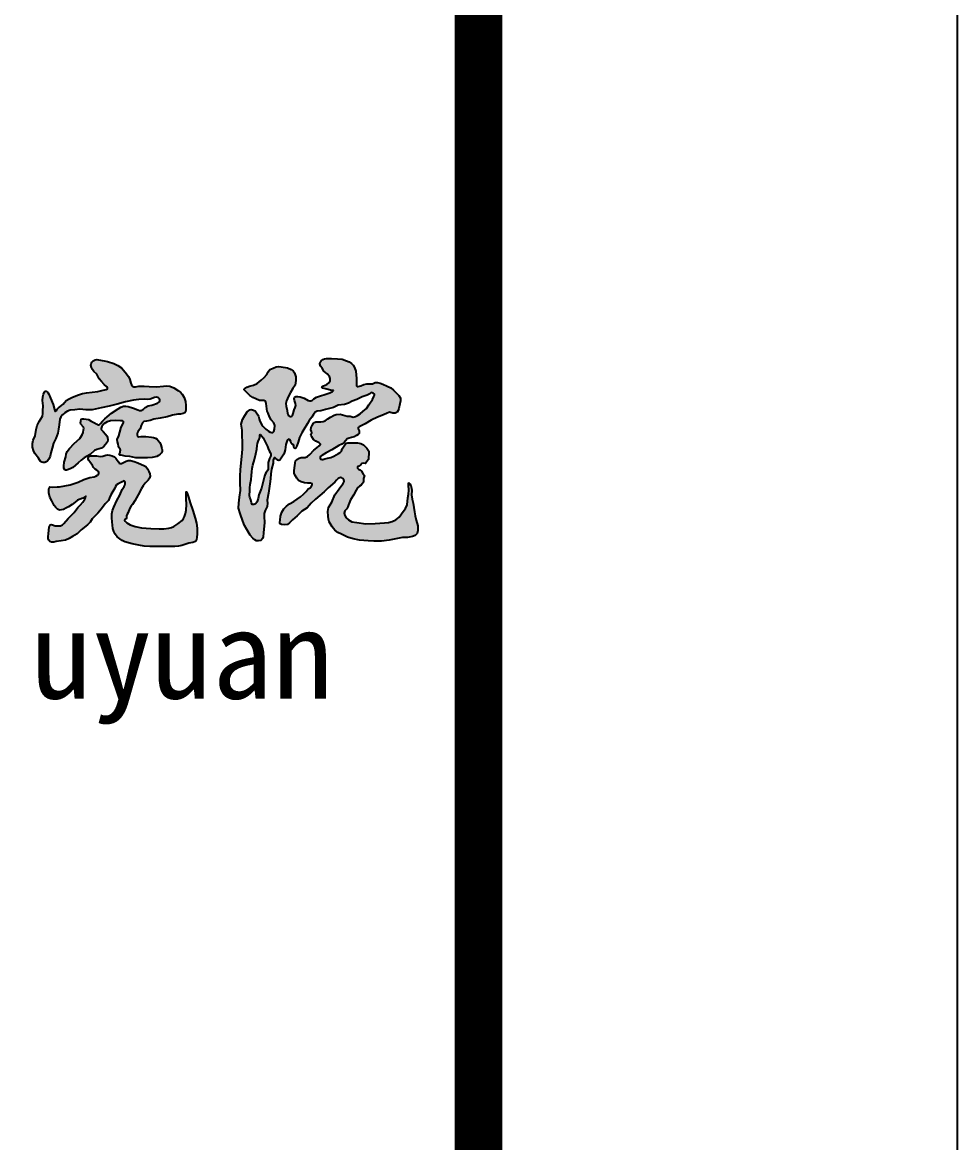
# Model space of a CAD drawing. Extents: x -137808 to 103746506, y -332957 to -111547.
# Drawn here: x 243269 to 245221, y -162610 to -160273 of the extents above; entities that cross this region are included whole.
import ezdxf

# ---------------------------------------------------------------- set-up
doc = ezdxf.new("R2010")
doc.units = 0
doc.header["$LTSCALE"] = 25
doc.header["$MEASUREMENT"] = 0
doc.layers.get('0').update_dxf_attribs({"linetype": 'CONTINUOUS'})
doc.layers.add('PUB_TITLE', color=4, linetype='CONTINUOUS')
doc.styles.add('宋体', font='', dxfattribs={"width": 0.8})
doc.styles.get('宋体').set_extended_font_data('SimSun')

# ---------------------------------------------------------------- blocks, each defined once
blk = doc.blocks.new('tjnhty')
h = blk.add_hatch(color=256)
h.paths.add_polyline_path([(1271820.2, -1743917.9), (1271813.4, -1743908.5), (1271805.6, -1743899.9), (1271798, -1743894.5), (1271789.4, -1743890.3), (1271776.4, -1743886.2), (1271769.3, -1743884.9), (1271757.4, -1743882.9), (1271754, -1743882.5), (1271750.6, -1743882.8), (1271746.6, -1743884.7), (1271743.4, -1743888), (1271742.1, -1743890.9), (1271741.7, -1743894.1), (1271742.7, -1743898.8), (1271745, -1743903), (1271748.2, -1743907.3), (1271754, -1743913), (1271759.3, -1743922.3), (1271764, -1743928.3), (1271769.4, -1743934.4), (1271774.9, -1743939.2), (1271776.5, -1743941.4), (1271776.3, -1743943.1), (1271773.4, -1743944.6), (1271764.6, -1743947.2), (1271756.3, -1743948.8), (1271732.9, -1743951.9), (1271724.2, -1743953.3), (1271715.8, -1743955.7), (1271703.6, -1743961.1), (1271696.7, -1743964.1), (1271690.4, -1743967.8), (1271683.7, -1743975.1), (1271676.8, -1743980.9), (1271674, -1743982.8), (1271671.3, -1743985.6), (1271669, -1743989.2), (1271667.3, -1743990.7), (1271666, -1743986.5), (1271663.1, -1743976.4), (1271657.3, -1743962.6), (1271654.2, -1743954.2), (1271651.6, -1743950.7), (1271648.2, -1743948), (1271646.4, -1743948), (1271644.8, -1743949.5), (1271642.5, -1743954.4), (1271641.4, -1743960.1), (1271640.8, -1743968), (1271642.2, -1743979), (1271641.7, -1743989.2), (1271641.5, -1743995.1), (1271640.5, -1744000.7), (1271637.4, -1744006.2), (1271633.5, -1744011.4), (1271629.6, -1744019.6), (1271627.5, -1744028.4), (1271625.3, -1744041.3), (1271621.3, -1744050.6), (1271619.9, -1744057.8), (1271620.2, -1744065.3), (1271621.6, -1744072.1), (1271624.4, -1744078.3), (1271632.1, -1744087.9), (1271634.2, -1744091.6), (1271636.9, -1744094.9), (1271639.4, -1744096.3), (1271642.3, -1744097), (1271645.3, -1744096.9), (1271648.1, -1744096), (1271651.4, -1744093.5), (1271653.8, -1744090.1), (1271656.5, -1744083.8), (1271658.3, -1744077.1), (1271660.6, -1744067), (1271663.7, -1744057.1), (1271668.4, -1744046.7), (1271672.6, -1744036.2), (1271674.4, -1744027.6), (1271675.3, -1744018.6), (1271677.1, -1744006.9), (1271679.1, -1744001.6), (1271682.3, -1743997.3), (1271687.4, -1743993.7), (1271692.7, -1743990.2), (1271698.4, -1743987.8), (1271708.3, -1743987.2), (1271718.7, -1743985.8), (1271731.1, -1743986.9), (1271737.9, -1743987.3), (1271744.7, -1743986.9), (1271763.3, -1743982.7), (1271779.6, -1743979.9), (1271796.9, -1743975.1), (1271813.7, -1743970.8), (1271830.8, -1743967.3), (1271842, -1743965.4), (1271853.3, -1743964.9), (1271859.3, -1743965.3), (1271865.4, -1743964.9), (1271874.5, -1743961.7), (1271878.8, -1743960.9), (1271880.8, -1743961.2), (1271882.7, -1743962.1), (1271884.6, -1743964.1), (1271885.8, -1743966.6), (1271885.7, -1743968.7), (1271884.8, -1743970.5), (1271880.6, -1743973.4), (1271868.6, -1743977.2), (1271861.3, -1743979.2), (1271855.3, -1743982.4), (1271851.2, -1743986), (1271846.8, -1743988.6), (1271843.2, -1743988.6), (1271839.5, -1743987.5), (1271830.7, -1743983.8), (1271819.7, -1743980.4), (1271814.7, -1743979.7), (1271809.8, -1743979.9), (1271804.2, -1743981.9), (1271798.8, -1743984.9), (1271784.7, -1743994.2), (1271775.9, -1744002), (1271770.8, -1744005.9), (1271765.8, -1744010.6), (1271762, -1744015.8), (1271760, -1744017.9), (1271757.9, -1744018.8), (1271755.9, -1744018.4), (1271753.8, -1744017.3), (1271749.5, -1744014.3), (1271742.1, -1744010.6), (1271736.5, -1744007.5), (1271732.1, -1744006.5), (1271727.2, -1744006.1), (1271723.7, -1744006), (1271721.2, -1744006.9), (1271720.4, -1744011.2), (1271720.1, -1744014.3), (1271720.4, -1744017.1), (1271726.3, -1744023.3), (1271726.9, -1744026.1), (1271726.6, -1744029.2), (1271725.4, -1744034.5), (1271723.5, -1744039.4), (1271718.4, -1744047), (1271706.8, -1744057.7), (1271697.2, -1744067.8), (1271692.2, -1744074.3), (1271690.3, -1744079.8), (1271689.1, -1744085.6), (1271686, -1744096.3), (1271685.1, -1744104.8), (1271685.5, -1744109), (1271687.1, -1744112.1), (1271688.7, -1744112.8), (1271690.8, -1744112.9), (1271695.3, -1744111.8), (1271699.8, -1744109.8), (1271703.7, -1744107.3), (1271715.3, -1744098), (1271721.3, -1744092.5), (1271727.7, -1744087.6), (1271739.9, -1744080.5), (1271749.5, -1744071.8), (1271754.1, -1744069.8), (1271759.2, -1744068.4), (1271764.1, -1744066.9), (1271768.2, -1744064.3), (1271772, -1744059.6), (1271776.1, -1744053.8), (1271777.1, -1744049.5), (1271776.7, -1744045.1), (1271775, -1744041.2), (1271772.5, -1744037.7), (1271767.6, -1744032.6), (1271764.5, -1744029.6), (1271763.4, -1744028), (1271763.1, -1744026.3), (1271764.9, -1744022.3), (1271768.9, -1744016.5), (1271772, -1744014), (1271775.6, -1744012.2), (1271782.6, -1744010.4), (1271793.8, -1744009.7), (1271803.8, -1744010), (1271807.7, -1744010.1), (1271810.1, -1744011.3), (1271809.9, -1744013.8), (1271808.3, -1744016.9), (1271804.7, -1744023.4), (1271802, -1744034.1), (1271800, -1744041.5), (1271796.4, -1744048.9), (1271797.1, -1744054), (1271798.7, -1744059.2), (1271799.3, -1744063.1), (1271800.7, -1744066.8), (1271802.9, -1744069.6), (1271803.6, -1744071), (1271803.6, -1744072.4), (1271802.9, -1744073.8), (1271802.8, -1744076.4), (1271802, -1744077.8), (1271800.9, -1744080.7), (1271802.3, -1744081.5), (1271804.7, -1744081.8), (1271813, -1744084), (1271823.3, -1744084.9), (1271835.4, -1744087.4), (1271846.2, -1744087.4), (1271859.8, -1744087.2), (1271869.7, -1744086.7), (1271879.1, -1744084.5), (1271882.9, -1744082.6), (1271886.5, -1744080), (1271889, -1744077.2), (1271890.5, -1744074), (1271890.6, -1744071), (1271890.1, -1744067.9), (1271887.6, -1744060.1), (1271885.3, -1744055.6), (1271882.4, -1744051.4), (1271879.9, -1744048.7), (1271876.9, -1744046.5), (1271872.7, -1744044.9), (1271868.1, -1744044.2), (1271856.1, -1744043.1), (1271851.3, -1744042.6), (1271846.4, -1744043), (1271841.8, -1744043.9), (1271839.3, -1744041.9), (1271838.4, -1744039.6), (1271838.4, -1744037.1), (1271839.1, -1744034.3), (1271840.5, -1744031.8), (1271844.4, -1744026.6), (1271846.9, -1744020.2), (1271849.8, -1744014), (1271852.4, -1744011.7), (1271858.1, -1744010.6), (1271865.7, -1744009.6), (1271873, -1744006.9), (1271886.5, -1744004.8), (1271900.9, -1744001.8), (1271912.1, -1743998.6), (1271923.3, -1743996.4), (1271929, -1743996), (1271934.6, -1743994.9), (1271937.5, -1743993.5), (1271939.4, -1743991.4), (1271939.8, -1743986.4), (1271939.8, -1743978.2), (1271939.1, -1743969.9), (1271936.2, -1743961.8), (1271932.5, -1743954.6), (1271928.7, -1743950.6), (1271924.3, -1743947.3), (1271914.6, -1743941.6), (1271906.3, -1743937.9), (1271899.8, -1743937.2), (1271893.1, -1743937.6), (1271878.5, -1743939), (1271863.4, -1743938.7), (1271853, -1743937.7), (1271842, -1743937.9), (1271834.5, -1743939.1), (1271831.1, -1743939), (1271828.3, -1743937.7), (1271826.3, -1743935.1), (1271824.9, -1743931.8), (1271822.7, -1743923.9)])
h.paths.add_polyline_path([(1271865.8, -1744125.6), (1271864.9, -1744120.7), (1271862.6, -1744115.7), (1271859.8, -1744110), (1271856.2, -1744105.4), (1271852.2, -1744103.1), (1271847.7, -1744101.3), (1271839.6, -1744097.9), (1271832.3, -1744094.8), (1271824.7, -1744092.7), (1271819.6, -1744092.7), (1271815.5, -1744094.1), (1271811.2, -1744096.5), (1271805.4, -1744099), (1271802.7, -1744099.2), (1271800.6, -1744098.2), (1271799.2, -1744096), (1271796.5, -1744091.9), (1271794, -1744088.4), (1271791, -1744085.5), (1271786.4, -1744083.3), (1271781.1, -1744081.6), (1271777.1, -1744081.4), (1271773, -1744082.1), (1271766.9, -1744083.7), (1271760.9, -1744084.5), (1271753.7, -1744083.3), (1271746.5, -1744083.1), (1271741.2, -1744083), (1271738.9, -1744083.5), (1271737.1, -1744084.7), (1271736.1, -1744086.8), (1271735.9, -1744089.3), (1271737.1, -1744092.9), (1271739.3, -1744096), (1271744.8, -1744103.2), (1271747.5, -1744107.5), (1271750.8, -1744111.2), (1271754.4, -1744113.2), (1271757.3, -1744115.7), (1271758.1, -1744117.8), (1271758.1, -1744120.1), (1271755.7, -1744123.4), (1271752.3, -1744125.6), (1271748.7, -1744127), (1271739.5, -1744128.7), (1271733.2, -1744130.5), (1271727.1, -1744132.9), (1271715, -1744138.3), (1271706.7, -1744141.2), (1271698.2, -1744143.4), (1271687.1, -1744145.8), (1271676.5, -1744147.9), (1271671.3, -1744147.9), (1271661.2, -1744148.6), (1271656.3, -1744148.1), (1271654.8, -1744149.9), (1271654, -1744152.8), (1271654, -1744160.4), (1271656, -1744169.4), (1271660, -1744177.4), (1271665.3, -1744187), (1271668.3, -1744191.3), (1271671.9, -1744194.5), (1271676.3, -1744196.3), (1271680.3, -1744196.2), (1271684.3, -1744195), (1271689.3, -1744192.6), (1271694.9, -1744189.3), (1271702.6, -1744184.7), (1271708.9, -1744179.7), (1271713.9, -1744176), (1271724.9, -1744171.4), (1271728.8, -1744168.6), (1271731.2, -1744167.7), (1271730.8, -1744169.9), (1271729.2, -1744173.4), (1271724.9, -1744179.7), (1271719.5, -1744186), (1271714.5, -1744191), (1271706.6, -1744201.6), (1271694.6, -1744213.9), (1271685.6, -1744224.6), (1271682.3, -1744227.4), (1271678.6, -1744229.2), (1271672.6, -1744229.5), (1271667, -1744229.5), (1271661.3, -1744226.9), (1271658.9, -1744226.7), (1271656.7, -1744227.5), (1271655.1, -1744229.6), (1271654.3, -1744232.2), (1271653, -1744245.2), (1271652.3, -1744252.5), (1271652.5, -1744256.2), (1271653.7, -1744259.5), (1271656.3, -1744261.8), (1271659.7, -1744263.1), (1271664.3, -1744263.1), (1271669, -1744262.1), (1271679.6, -1744260.5), (1271688.9, -1744259.1), (1271696.4, -1744255.9), (1271703.6, -1744251.8), (1271713.2, -1744246.2), (1271721.2, -1744237.5), (1271734.9, -1744227.4), (1271739.9, -1744221.4), (1271744.6, -1744215), (1271756.3, -1744202.9), (1271763.6, -1744193.6), (1271771.3, -1744183.6), (1271778.2, -1744176.5), (1271780.9, -1744170.7), (1271783.2, -1744164.6), (1271791.7, -1744150.5), (1271793.2, -1744146.9), (1271795.2, -1744143.8), (1271798.6, -1744141.4), (1271803, -1744139.2), (1271807, -1744137.2), (1271809, -1744135.9), (1271811, -1744135.6), (1271812.3, -1744136.7), (1271813.3, -1744138.9), (1271813.4, -1744141.4), (1271812.5, -1744144.4), (1271810.9, -1744147.1), (1271807, -1744153.4), (1271801.9, -1744165.4), (1271795.7, -1744176.1), (1271789.3, -1744190.5), (1271786.9, -1744197.2), (1271785.3, -1744204.1), (1271785.2, -1744212.6), (1271785.9, -1744221.2), (1271787.4, -1744234.7), (1271789.3, -1744240.8), (1271792.3, -1744246.5), (1271796.6, -1744251.9), (1271801.9, -1744256.5), (1271807, -1744259.8), (1271812.4, -1744262.5), (1271820, -1744264.9), (1271827.8, -1744266.6), (1271841.5, -1744269.4), (1271853.1, -1744271.4), (1271864.7, -1744272.6), (1271886.7, -1744272.4), (1271903.6, -1744272.4), (1271916.9, -1744272.2), (1271924.5, -1744271.7), (1271931.8, -1744270.4), (1271945.9, -1744265.7), (1271954.2, -1744263.8), (1271957.9, -1744262.5), (1271960.7, -1744260.4), (1271962.3, -1744257.5), (1271963, -1744253.9), (1271963.4, -1744245.9), (1271963.6, -1744234.3), (1271962, -1744223.7), (1271959.2, -1744213.3), (1271954.2, -1744197.1), (1271949.1, -1744181.5), (1271945.5, -1744169.3), (1271942.6, -1744161.1), (1271941.3, -1744158.5), (1271940.6, -1744158.4), (1271940.6, -1744162.4), (1271940.4, -1744172.7), (1271941.6, -1744185.1), (1271940.6, -1744196.7), (1271939.4, -1744203.2), (1271937.4, -1744209.5), (1271935.1, -1744214.2), (1271932, -1744218.3), (1271923.1, -1744224.9), (1271915.2, -1744230.5), (1271910.1, -1744232.8), (1271904.5, -1744234.3), (1271894.3, -1744235.6), (1271884, -1744235.6), (1271867, -1744234.5), (1271847.5, -1744233.5), (1271834.3, -1744230.7), (1271823.9, -1744227.3), (1271817.1, -1744223), (1271813.1, -1744219.4), (1271812.1, -1744217.6), (1271812.4, -1744216.2), (1271815.6, -1744214.5), (1271816.2, -1744213.3), (1271816.3, -1744211.7), (1271816, -1744208.2), (1271817.3, -1744204.7), (1271819.4, -1744201.6), (1271822.4, -1744193.7), (1271825, -1744189.1), (1271828.3, -1744184.7), (1271833.6, -1744176.8), (1271840.3, -1744164.3), (1271847.3, -1744151.5), (1271850.7, -1744145.8), (1271854.7, -1744140.5), (1271861, -1744134), (1271864.1, -1744130)])
h = blk.add_hatch(color=256)
h.paths.add_polyline_path([(1272193.7, -1744015.7), (1272197.1, -1744009.2), (1272203, -1744002.6), (1272206.1, -1743997.1), (1272209.6, -1743992.1), (1272213.9, -1743989.9), (1272221.4, -1743989.3), (1272231.7, -1743986.8), (1272247.8, -1743982.1), (1272257.8, -1743977.8), (1272271.2, -1743976.2), (1272279.2, -1743973.1), (1272287, -1743969.1), (1272297, -1743965.3), (1272307.9, -1743960.4), (1272318.5, -1743956.9), (1272323.8, -1743953.5), (1272326.9, -1743951.3), (1272329, -1743951.4), (1272331.2, -1743952.3), (1272333.7, -1743954.5), (1272333.4, -1743956.7), (1272332.2, -1743959.1), (1272329.4, -1743965.3), (1272322.2, -1743976.8), (1272316.7, -1743984.2), (1272309.5, -1743990.6), (1272303.9, -1743995.3), (1272297.9, -1743998.8), (1272293.7, -1744001.1), (1272289.3, -1744002.2), (1272282.9, -1744000.7), (1272276.5, -1744000.2), (1272266.6, -1743997.3), (1272262.1, -1743996.5), (1272253.5, -1743997), (1272249.8, -1743998), (1272241.9, -1744002.2), (1272236.5, -1744006.2), (1272230.5, -1744010.4), (1272226.3, -1744011.8), (1272221.9, -1744012.3), (1272215.7, -1744012.1), (1272211, -1744012.3), (1272208.3, -1744013.5), (1272206.1, -1744015.3), (1272203.4, -1744019.7), (1272201.5, -1744024.1), (1272201.1, -1744028.6), (1272202.4, -1744032.1), (1272202.7, -1744035.4), (1272201.1, -1744038.1), (1272201.4, -1744040.8), (1272202.9, -1744043.6), (1272206.2, -1744049.3), (1272211.1, -1744052.4), (1272218.4, -1744056.4), (1272220.9, -1744059.1), (1272218, -1744062), (1272213.3, -1744066.3), (1272207.4, -1744071.6), (1272198.7, -1744080.7), (1272194.1, -1744084.5), (1272188.8, -1744086.7), (1272185.3, -1744087), (1272180.9, -1744087), (1272176.2, -1744087.9), (1272171.8, -1744090.8), (1272168.9, -1744093.9), (1272167.8, -1744098.6), (1272167.7, -1744103.7), (1272166.1, -1744114.1), (1272166.3, -1744119.3), (1272168, -1744124.2), (1272171.8, -1744129.6), (1272174.9, -1744134.9), (1272180.3, -1744137.8), (1272187.6, -1744139.7), (1272193.9, -1744140), (1272200.2, -1744140.3), (1272203.3, -1744141.6), (1272203.6, -1744143.8), (1272202.4, -1744146.3), (1272199.1, -1744149.7), (1272195.5, -1744152.3), (1272191, -1744157.3), (1272185.4, -1744163.5), (1272179.2, -1744169), (1272165.5, -1744178.2), (1272156.3, -1744183.2), (1272149.7, -1744188.3), (1272144.6, -1744193.9), (1272140.2, -1744201.1), (1272137.7, -1744208.8), (1272136.7, -1744217.3), (1272136.1, -1744221.7), (1272136.2, -1744223.7), (1272137, -1744225.2), (1272139.9, -1744226.4), (1272145.6, -1744227.1), (1272151.9, -1744226.4), (1272156.6, -1744223.3), (1272162.6, -1744217), (1272172.4, -1744208.1), (1272181.9, -1744199), (1272192.9, -1744191.4), (1272201.5, -1744182.3), (1272210.6, -1744173.4), (1272228.9, -1744158), (1272237.1, -1744149.8), (1272251, -1744138.1), (1272254.5, -1744134.3), (1272258.1, -1744130.7), (1272262.4, -1744128.6), (1272265.2, -1744128.8), (1272267.8, -1744130.2), (1272269.9, -1744133.4), (1272270.3, -1744137.1), (1272268.3, -1744140.8), (1272265.2, -1744144.1), (1272259.9, -1744152), (1272251, -1744164.6), (1272244.4, -1744179.7), (1272237.8, -1744191.1), (1272236.3, -1744199.7), (1272236.8, -1744208.8), (1272237.5, -1744215.1), (1272239, -1744221.1), (1272245.3, -1744231.2), (1272250.7, -1744238.4), (1272257.3, -1744243.1), (1272264.9, -1744246.6), (1272277.6, -1744252.6), (1272288.9, -1744256.7), (1272302.5, -1744259.3), (1272320.2, -1744260.8), (1272332.5, -1744261.5), (1272348.6, -1744261.1), (1272364.4, -1744259.3), (1272392.2, -1744253.9), (1272402.4, -1744253.3), (1272412.7, -1744251.7), (1272418.6, -1744249.2), (1272421, -1744247.4), (1272422.8, -1744245.1), (1272424.4, -1744238.7), (1272424.4, -1744229), (1272420.6, -1744217.3), (1272418.4, -1744208.7), (1272417, -1744200), (1272414.3, -1744182.3), (1272412.1, -1744173.4), (1272410.8, -1744164.6), (1272411.4, -1744155.3), (1272411.1, -1744150.5), (1272409.5, -1744145.3), (1272407.4, -1744141.7), (1272405.4, -1744139.7), (1272404.4, -1744140.7), (1272404.4, -1744144.3), (1272405.1, -1744154.5), (1272404.5, -1744163.3), (1272403.2, -1744170.6), (1272401.7, -1744185.4), (1272398.2, -1744192.8), (1272393.4, -1744199.6), (1272384.9, -1744211.3), (1272378.4, -1744216.7), (1272370.7, -1744220.4), (1272362.6, -1744222.2), (1272354.3, -1744223), (1272335, -1744224.2), (1272315.4, -1744224.9), (1272296.8, -1744222.3), (1272286.4, -1744220.8), (1272279.1, -1744216.7), (1272274.7, -1744212.6), (1272271.6, -1744207.5), (1272270.5, -1744202.6), (1272271.6, -1744198), (1272275.7, -1744193.6), (1272277.9, -1744189.8), (1272279.4, -1744185.4), (1272283.9, -1744175), (1272289.9, -1744165.5), (1272295.2, -1744155), (1272298.3, -1744150.2), (1272302.3, -1744146.5), (1272305.9, -1744144.3), (1272308.9, -1744141.1), (1272310.5, -1744138.1), (1272310.9, -1744130.4), (1272312.5, -1744124.4), (1272309.5, -1744120.4), (1272306.7, -1744115.3), (1272303.3, -1744112.1), (1272300.1, -1744110.7), (1272298, -1744108.7), (1272298.4, -1744106.3), (1272301.1, -1744104.7), (1272305.1, -1744102), (1272307.3, -1744099.5), (1272309.9, -1744098.2), (1272314.9, -1744098.9), (1272317.5, -1744094.8), (1272321, -1744090.6), (1272321.3, -1744085.8), (1272322, -1744080), (1272321.6, -1744073.3), (1272317.8, -1744067.2), (1272310.7, -1744060.5), (1272305, -1744057.6), (1272298.2, -1744056.3), (1272289.6, -1744056.3), (1272281.3, -1744056.3), (1272277.9, -1744056.2), (1272274.8, -1744057), (1272271.6, -1744060.2), (1272268.8, -1744064.3), (1272266.5, -1744068.8), (1272264.6, -1744073.6), (1272262.3, -1744076.5), (1272258.5, -1744078.4), (1272253.4, -1744081), (1272248.6, -1744083.9), (1272242.8, -1744086.4), (1272235.7, -1744088.3), (1272230.3, -1744089.6), (1272226.1, -1744090.9), (1272223.5, -1744091.1), (1272221.3, -1744090.3), (1272220.3, -1744088.4), (1272220.4, -1744086.1), (1272221.6, -1744084.1), (1272223.6, -1744082.6), (1272232.9, -1744077.1), (1272244.4, -1744070.7), (1272259.1, -1744061.4), (1272265.3, -1744058.9), (1272270.7, -1744055.4), (1272276.4, -1744047.7), (1272280.8, -1744046), (1272285.7, -1744045.1), (1272291.1, -1744043.3), (1272296.3, -1744040.6), (1272299.3, -1744038.8), (1272301.4, -1744036.5), (1272302, -1744033.8), (1272301.4, -1744030.7), (1272299.9, -1744027), (1272299.5, -1744024), (1272301.4, -1744022.5), (1272304.3, -1744021.4), (1272313.9, -1744016.3), (1272326.7, -1744008.9), (1272340.3, -1744002.4), (1272349.1, -1743999), (1272358.7, -1743994.9), (1272365, -1743992.2), (1272372.1, -1743994.2), (1272376.9, -1743994.2), (1272381, -1743992.2), (1272383.4, -1743988.7), (1272384.8, -1743984.5), (1272386.9, -1743974.7), (1272388.3, -1743968.6), (1272388, -1743962.8), (1272384.2, -1743957.1), (1272378.4, -1743951), (1272373.3, -1743945.9), (1272367.6, -1743941.6), (1272360.3, -1743938), (1272351.2, -1743933.4), (1272345.3, -1743931.7), (1272340.2, -1743930.1), (1272335.3, -1743930), (1272329.8, -1743933), (1272324.3, -1743933.3), (1272318, -1743933), (1272311.4, -1743934.6), (1272305, -1743937.1), (1272299.7, -1743938.6), (1272297.7, -1743938.4), (1272296.4, -1743937.3), (1272295.8, -1743933.7), (1272295.9, -1743929.2), (1272295.9, -1743922), (1272295.3, -1743914.3), (1272294.7, -1743906.2), (1272292.1, -1743898.8), (1272289.3, -1743894.2), (1272285.8, -1743890.4), (1272280.9, -1743887.2), (1272275.4, -1743884.7), (1272266.5, -1743881.2), (1272256.2, -1743880.9), (1272243.8, -1743880.4), (1272233.4, -1743880.4), (1272229.4, -1743881), (1272225.7, -1743882.4), (1272222.2, -1743885), (1272220.2, -1743887.8), (1272219.3, -1743891), (1272220.8, -1743895.9), (1272224.5, -1743900.5), (1272228, -1743906.2), (1272234.6, -1743912), (1272239.8, -1743917.4), (1272241.5, -1743922), (1272241.2, -1743926.9), (1272238.6, -1743930.7), (1272234, -1743934), (1272227.1, -1743937), (1272224.5, -1743938.9), (1272223.5, -1743940.8), (1272225.3, -1743941.9), (1272228.3, -1743942.4), (1272234, -1743943.9), (1272242.1, -1743946.2), (1272247.8, -1743946.8), (1272247.5, -1743947.8), (1272245.8, -1743949.1), (1272240.6, -1743951.9), (1272232, -1743954.5), (1272219.1, -1743958.5), (1272212.9, -1743960.7), (1272207.3, -1743964), (1272204.2, -1743966.8), (1272200.9, -1743968.6), (1272198.1, -1743968.5), (1272195.2, -1743967.4), (1272186.6, -1743963.1), (1272178.5, -1743960.3), (1272173.9, -1743959.2), (1272169.3, -1743959.4), (1272166.4, -1743961.1), (1272165.7, -1743964.1), (1272166.4, -1743967.4), (1272169, -1743974.3), (1272169.3, -1743978.2), (1272168.4, -1743982.1), (1272166.1, -1743987.3), (1272164.1, -1743994.8), (1272162.3, -1743999), (1272160.9, -1744000.6), (1272159.2, -1744001.4), (1272157.2, -1744001.1), (1272155.2, -1743999.9), (1272153.4, -1743997.7), (1272152.4, -1743994.9), (1272151.5, -1743988.7), (1272149.2, -1743979.5), (1272148.9, -1743974.1), (1272149.7, -1743968.6), (1272154.1, -1743958.8), (1272158.7, -1743950.8), (1272163.5, -1743942.7), (1272167.9, -1743935.5), (1272169.1, -1743931.1), (1272169.6, -1743926.3), (1272169.3, -1743918.6), (1272168.4, -1743914.1), (1272166.7, -1743910), (1272163.7, -1743906.1), (1272159.8, -1743903.1), (1272152, -1743899.9), (1272139.1, -1743897.3), (1272133.5, -1743896.9), (1272128.2, -1743897.6), (1272122.1, -1743900.2), (1272115.5, -1743903.1), (1272111.8, -1743908.2), (1272108.9, -1743913.4), (1272103.4, -1743920), (1272097.4, -1743925.5), (1272089.1, -1743932.1), (1272081.3, -1743935.5), (1272072.9, -1743938.1), (1272067.4, -1743940.2), (1272062.6, -1743943.3), (1272061.3, -1743944.8), (1272062.7, -1743946.5), (1272066.5, -1743950.4), (1272073.4, -1743957), (1272079.6, -1743961.6), (1272085.7, -1743964.5), (1272093.5, -1743967.7), (1272098.5, -1743967.7), (1272102.5, -1743967.7), (1272105.2, -1743968.8), (1272107, -1743971.2), (1272107.9, -1743974.4), (1272108.4, -1743979.2), (1272108.7, -1743985.9), (1272109.6, -1743990), (1272111.5, -1743994.4), (1272114.4, -1744001.6), (1272118.3, -1744007.8), (1272123.7, -1744014.1), (1272125.7, -1744019.6), (1272124.7, -1744027.5), (1272123.4, -1744032.4), (1272121.4, -1744034.3), (1272118.7, -1744034.6), (1272115.6, -1744033.5), (1272112.3, -1744032), (1272107, -1744027.6), (1272100.8, -1744021.5), (1272098.4, -1744018.8), (1272094.2, -1744011.1), (1272092.8, -1744005.8), (1272091.6, -1744000.5), (1272089.9, -1743997.4), (1272084.6, -1743989.5), (1272079.4, -1743986.9), (1272076.3, -1743986.7), (1272073.4, -1743987.3), (1272070.6, -1743989.1), (1272068.2, -1743991.6), (1272063, -1743998.9), (1272058.3, -1744007.5), (1272056.5, -1744012.4), (1272055.7, -1744017.4), (1272057.4, -1744029.9), (1272057.4, -1744041.5), (1272058.3, -1744054), (1272058.3, -1744069), (1272056.6, -1744084.5), (1272053.8, -1744112), (1272053.2, -1744125.7), (1272053.6, -1744139.5), (1272054.1, -1744155.6), (1272051.7, -1744169.7), (1272050.2, -1744181.9), (1272049.7, -1744192.6), (1272053.6, -1744203.3), (1272058.9, -1744219.7), (1272062.2, -1744228.8), (1272067.1, -1744236.8), (1272073.9, -1744249), (1272079.8, -1744254.9), (1272083.6, -1744258.3), (1272087.6, -1744260.6), (1272091.4, -1744260.9), (1272096.4, -1744260), (1272098.1, -1744258.6), (1272100.2, -1744255.6), (1272101.3, -1744251.9), (1272102.1, -1744243.8), (1272104.4, -1744222.6), (1272103.6, -1744209.8), (1272103.7, -1744203.5), (1272105.2, -1744197.5), (1272109.7, -1744188.7), (1272110.3, -1744182.3), (1272110, -1744175.5), (1272112.4, -1744160.8), (1272114.9, -1744141.5), (1272116.4, -1744131), (1272117.4, -1744120.7), (1272118.4, -1744110.9), (1272122, -1744098.2), (1272122.4, -1744092), (1272123.4, -1744088.9), (1272124.5, -1744087.6), (1272125.9, -1744087.2), (1272126.5, -1744087.5), (1272131.8, -1744092.5), (1272133.9, -1744092.8), (1272135.8, -1744092.2), (1272138.6, -1744087.8), (1272144.2, -1744079.4), (1272146, -1744075.3), (1272147, -1744070.7), (1272148.3, -1744059.8), (1272150.5, -1744053), (1272152.1, -1744050.1), (1272154.5, -1744048.7), (1272157, -1744049.6), (1272158.9, -1744053.6), (1272160, -1744056.5), (1272162, -1744058.6), (1272165.4, -1744060.8), (1272165.5, -1744064.3), (1272166, -1744067.3), (1272167.8, -1744067.7), (1272169.8, -1744067), (1272171.1, -1744064.8), (1272171.6, -1744062), (1272174.7, -1744054.9), (1272176.9, -1744044.6), (1272182.2, -1744035.3), (1272185.9, -1744028.4)])
h.paths.add_polyline_path([(1272101.2, -1744045.7), (1272105.4, -1744054.3), (1272110.2, -1744063.9), (1272111.8, -1744068.2), (1272113.7, -1744072.5), (1272115.8, -1744076.1), (1272116.8, -1744077.9), (1272117.3, -1744079.8), (1272117.4, -1744082.3), (1272116.8, -1744084.7), (1272114.8, -1744088.8), (1272112.8, -1744092.8), (1272111.6, -1744097), (1272111.5, -1744101.1), (1272111.8, -1744105.3), (1272111.8, -1744109.3), (1272111.5, -1744111.3), (1272110.9, -1744113.1), (1272107.8, -1744118.1), (1272105.7, -1744121.8), (1272104, -1744125.6), (1272101.7, -1744133.8), (1272099.8, -1744142.2), (1272097.6, -1744150.4), (1272094.8, -1744157.3), (1272092.3, -1744164.4), (1272090.7, -1744172.3), (1272089.8, -1744176.1), (1272088.2, -1744179.8), (1272086.3, -1744182.5), (1272085.1, -1744183.6), (1272083.6, -1744184.4), (1272081.5, -1744185.1), (1272079.5, -1744185), (1272078.5, -1744184.5), (1272077.8, -1744183.6), (1272076.7, -1744181.2), (1272075.4, -1744175.1), (1272073.4, -1744169.3), (1272073, -1744166.6), (1272072.9, -1744163.7), (1272073.4, -1744157.7), (1272073.7, -1744150.2), (1272074.3, -1744142.8), (1272076.3, -1744132.4), (1272077, -1744124.5), (1272077.5, -1744116.7), (1272078.4, -1744109.7), (1272079.8, -1744102.7), (1272083, -1744090.8), (1272086.2, -1744079.2), (1272088, -1744069.6), (1272088.9, -1744061.4), (1272089.6, -1744057.3), (1272090.9, -1744053.3), (1272093.2, -1744048.3), (1272093.9, -1744046.8), (1272094.4, -1744044.9), (1272094.6, -1744040), (1272094.9, -1744038.4), (1272095.7, -1744038.4), (1272098.7, -1744041.9)], flags=16)
at = {"const_width": 100}
blk.add_lwpolyline([(1267556.7, -1732652.9), (1272550.7, -1732652.9), (1272550.7, -1772652.9), (1267556.7, -1772652.9)], close=True, dxfattribs=at)
at = {"color": 7}
for points in [[(1271648.2, -1743948), (1271651.6, -1743950.7), (1271654.2, -1743954.2), (1271657.3, -1743962.6), (1271663.1, -1743976.4), (1271666, -1743986.5), (1271667.3, -1743990.7), (1271669, -1743989.2), (1271671.3, -1743985.6), (1271674, -1743982.8), (1271676.8, -1743980.9), (1271683.7, -1743975.1), (1271690.4, -1743967.8), (1271696.7, -1743964.1), (1271703.6, -1743961.1), (1271715.8, -1743955.7), (1271724.2, -1743953.3), (1271732.9, -1743951.9), (1271756.3, -1743948.8), (1271764.6, -1743947.2), (1271773.4, -1743944.6), (1271776.3, -1743943.1), (1271776.5, -1743941.4), (1271774.9, -1743939.2), (1271769.4, -1743934.4), (1271764, -1743928.3), (1271759.3, -1743922.3), (1271754, -1743913), (1271748.2, -1743907.3), (1271745, -1743903), (1271742.7, -1743898.8), (1271741.7, -1743894.1), (1271742.1, -1743890.9), (1271743.4, -1743888), (1271746.6, -1743884.7), (1271750.6, -1743882.8), (1271754, -1743882.5), (1271757.4, -1743882.9), (1271769.3, -1743884.9), (1271776.4, -1743886.2), (1271789.4, -1743890.3), (1271798, -1743894.5), (1271805.6, -1743899.9), (1271813.4, -1743908.5), (1271820.2, -1743917.9), (1271822.7, -1743923.9), (1271824.9, -1743931.8), (1271826.3, -1743935.1), (1271828.3, -1743937.7), (1271831.1, -1743939), (1271834.5, -1743939.1), (1271842, -1743937.9), (1271853, -1743937.7), (1271863.4, -1743938.7), (1271878.5, -1743939), (1271893.1, -1743937.6), (1271899.8, -1743937.2), (1271906.3, -1743937.9), (1271914.6, -1743941.6), (1271924.3, -1743947.3), (1271928.7, -1743950.6), (1271932.5, -1743954.6), (1271936.2, -1743961.8), (1271939.1, -1743969.9), (1271939.8, -1743978.2), (1271939.8, -1743986.4), (1271939.4, -1743991.4), (1271937.5, -1743993.5), (1271934.6, -1743994.9), (1271929, -1743996), (1271923.3, -1743996.4), (1271912.1, -1743998.6), (1271900.9, -1744001.8), (1271886.5, -1744004.8), (1271873, -1744006.9), (1271865.7, -1744009.6), (1271858.1, -1744010.6), (1271852.4, -1744011.7), (1271849.8, -1744014), (1271846.9, -1744020.2), (1271844.4, -1744026.6), (1271840.5, -1744031.8), (1271839.1, -1744034.3), (1271838.4, -1744037.1), (1271838.4, -1744039.6), (1271839.3, -1744041.9), (1271841.8, -1744043.9), (1271846.4, -1744043), (1271851.3, -1744042.6), (1271856.1, -1744043.1), (1271868.1, -1744044.2), (1271872.7, -1744044.9), (1271876.9, -1744046.5), (1271879.9, -1744048.7), (1271882.4, -1744051.4), (1271885.3, -1744055.6), (1271887.6, -1744060.1), (1271890.1, -1744067.9), (1271890.6, -1744071), (1271890.5, -1744074), (1271889, -1744077.2), (1271886.5, -1744080), (1271882.9, -1744082.6), (1271879.1, -1744084.5), (1271869.7, -1744086.7), (1271859.8, -1744087.2), (1271846.2, -1744087.4), (1271835.4, -1744087.4), (1271823.3, -1744084.9), (1271813, -1744084), (1271804.7, -1744081.8), (1271802.3, -1744081.5), (1271800.9, -1744080.7), (1271802, -1744077.8), (1271802.8, -1744076.4), (1271802.9, -1744073.8), (1271803.6, -1744072.4), (1271803.6, -1744071), (1271802.9, -1744069.6), (1271800.7, -1744066.8), (1271799.3, -1744063.1), (1271798.7, -1744059.2), (1271797.1, -1744054), (1271796.4, -1744048.9), (1271800, -1744041.5), (1271802, -1744034.1), (1271804.7, -1744023.4), (1271808.3, -1744016.9), (1271809.9, -1744013.8), (1271810.1, -1744011.3), (1271807.7, -1744010.1), (1271803.8, -1744010), (1271793.8, -1744009.7), (1271782.6, -1744010.4), (1271775.6, -1744012.2), (1271772, -1744014), (1271768.9, -1744016.5), (1271764.9, -1744022.3), (1271763.1, -1744026.3), (1271763.4, -1744028), (1271764.5, -1744029.6), (1271767.6, -1744032.6), (1271772.5, -1744037.7), (1271775, -1744041.2), (1271776.7, -1744045.1), (1271777.1, -1744049.5), (1271776.1, -1744053.8), (1271772, -1744059.6), (1271768.2, -1744064.3), (1271764.1, -1744066.9), (1271759.2, -1744068.4), (1271754.1, -1744069.8), (1271749.5, -1744071.8), (1271739.9, -1744080.5), (1271727.7, -1744087.6), (1271721.3, -1744092.5), (1271715.3, -1744098), (1271703.7, -1744107.3), (1271699.8, -1744109.8), (1271695.3, -1744111.8), (1271690.8, -1744112.9), (1271688.7, -1744112.8), (1271687.1, -1744112.1), (1271685.5, -1744109), (1271685.1, -1744104.8), (1271686, -1744096.3), (1271689.1, -1744085.6), (1271690.3, -1744079.8), (1271692.2, -1744074.3), (1271697.2, -1744067.8), (1271706.8, -1744057.7), (1271718.4, -1744047), (1271723.5, -1744039.4), (1271725.4, -1744034.5), (1271726.6, -1744029.2), (1271726.9, -1744026.1), (1271726.3, -1744023.3), (1271720.4, -1744017.1), (1271720.1, -1744014.3), (1271720.4, -1744011.2), (1271721.2, -1744006.9), (1271723.7, -1744006), (1271727.2, -1744006.1), (1271732.1, -1744006.5), (1271736.5, -1744007.5), (1271742.1, -1744010.6), (1271749.5, -1744014.3), (1271753.8, -1744017.3), (1271755.9, -1744018.4), (1271757.9, -1744018.8), (1271760, -1744017.9), (1271762, -1744015.8), (1271765.8, -1744010.6), (1271770.8, -1744005.9), (1271775.9, -1744002), (1271784.7, -1743994.2), (1271798.8, -1743984.9), (1271804.2, -1743981.9), (1271809.8, -1743979.9), (1271814.7, -1743979.7), (1271819.7, -1743980.4), (1271830.7, -1743983.8), (1271839.5, -1743987.5), (1271843.2, -1743988.6), (1271846.8, -1743988.6), (1271851.2, -1743986), (1271855.3, -1743982.4), (1271861.3, -1743979.2), (1271868.6, -1743977.2), (1271880.6, -1743973.4), (1271884.8, -1743970.5), (1271885.7, -1743968.7), (1271885.8, -1743966.6), (1271884.6, -1743964.1), (1271882.7, -1743962.1), (1271880.8, -1743961.2), (1271878.8, -1743960.9), (1271874.5, -1743961.7), (1271865.4, -1743964.9), (1271859.3, -1743965.3), (1271853.3, -1743964.9), (1271842, -1743965.4), (1271830.8, -1743967.3), (1271813.7, -1743970.8), (1271796.9, -1743975.1), (1271779.6, -1743979.9), (1271763.3, -1743982.7), (1271744.7, -1743986.9), (1271737.9, -1743987.3), (1271731.1, -1743986.9), (1271718.7, -1743985.8), (1271708.3, -1743987.2), (1271698.4, -1743987.8), (1271692.7, -1743990.2), (1271687.4, -1743993.7), (1271682.3, -1743997.3), (1271679.1, -1744001.6), (1271677.1, -1744006.9), (1271675.3, -1744018.6), (1271674.4, -1744027.6), (1271672.6, -1744036.2), (1271668.4, -1744046.7), (1271663.7, -1744057.1), (1271660.6, -1744067), (1271658.3, -1744077.1), (1271656.5, -1744083.8), (1271653.8, -1744090.1), (1271651.4, -1744093.5), (1271648.1, -1744096), (1271645.3, -1744096.9), (1271642.3, -1744097), (1271639.4, -1744096.3), (1271636.9, -1744094.9), (1271634.2, -1744091.6), (1271632.1, -1744087.9), (1271624.4, -1744078.3), (1271621.6, -1744072.1), (1271620.2, -1744065.3), (1271619.9, -1744057.8), (1271621.3, -1744050.6), (1271625.3, -1744041.3), (1271627.5, -1744028.4), (1271629.6, -1744019.6), (1271633.5, -1744011.4), (1271637.4, -1744006.2), (1271640.5, -1744000.7), (1271641.5, -1743995.1), (1271641.7, -1743989.2), (1271642.2, -1743979), (1271640.8, -1743968), (1271641.4, -1743960.1), (1271642.5, -1743954.4), (1271644.8, -1743949.5), (1271646.4, -1743948)], [(1272062.6, -1743943.3), (1272067.4, -1743940.2), (1272072.9, -1743938.1), (1272081.3, -1743935.5), (1272089.1, -1743932.1), (1272097.4, -1743925.5), (1272103.4, -1743920), (1272108.9, -1743913.4), (1272111.8, -1743908.2), (1272115.5, -1743903.1), (1272122.1, -1743900.2), (1272128.2, -1743897.6), (1272133.5, -1743896.9), (1272139.1, -1743897.3), (1272152, -1743899.9), (1272159.8, -1743903.1), (1272163.7, -1743906.1), (1272166.7, -1743910), (1272168.4, -1743914.1), (1272169.3, -1743918.6), (1272169.6, -1743926.3), (1272169.1, -1743931.1), (1272167.9, -1743935.5), (1272163.5, -1743942.7), (1272158.7, -1743950.8), (1272154.1, -1743958.8), (1272149.7, -1743968.6), (1272148.9, -1743974.1), (1272149.2, -1743979.5), (1272151.5, -1743988.7), (1272152.4, -1743994.9), (1272153.4, -1743997.7), (1272155.2, -1743999.9), (1272157.2, -1744001.1), (1272159.2, -1744001.4), (1272160.9, -1744000.6), (1272162.3, -1743999), (1272164.1, -1743994.8), (1272166.1, -1743987.3), (1272168.4, -1743982.1), (1272169.3, -1743978.2), (1272169, -1743974.3), (1272166.4, -1743967.4), (1272165.7, -1743964.1), (1272166.4, -1743961.1), (1272169.3, -1743959.4), (1272173.9, -1743959.2), (1272178.5, -1743960.3), (1272186.6, -1743963.1), (1272195.2, -1743967.4), (1272198.1, -1743968.5), (1272200.9, -1743968.6), (1272204.2, -1743966.8), (1272207.3, -1743964), (1272212.9, -1743960.7), (1272219.1, -1743958.5), (1272232, -1743954.5), (1272240.6, -1743951.9), (1272245.8, -1743949.1), (1272247.5, -1743947.8), (1272247.8, -1743946.8), (1272242.1, -1743946.2), (1272234, -1743943.9), (1272228.3, -1743942.4), (1272225.3, -1743941.9), (1272223.5, -1743940.8), (1272224.5, -1743938.9), (1272227.1, -1743937), (1272234, -1743934), (1272238.6, -1743930.7), (1272241.2, -1743926.9), (1272241.5, -1743922), (1272239.8, -1743917.4), (1272234.6, -1743912), (1272228, -1743906.2), (1272224.5, -1743900.5), (1272220.8, -1743895.9), (1272219.3, -1743891), (1272220.2, -1743887.8), (1272222.2, -1743885), (1272225.7, -1743882.4), (1272229.4, -1743881), (1272233.4, -1743880.4), (1272243.8, -1743880.4), (1272256.2, -1743880.9), (1272266.5, -1743881.2), (1272275.4, -1743884.7), (1272280.9, -1743887.2), (1272285.8, -1743890.4), (1272289.3, -1743894.2), (1272292.1, -1743898.8), (1272294.7, -1743906.2), (1272295.3, -1743914.3), (1272295.9, -1743922), (1272295.9, -1743929.2), (1272295.8, -1743933.7), (1272296.4, -1743937.3), (1272297.7, -1743938.4), (1272299.7, -1743938.6), (1272305, -1743937.1), (1272311.4, -1743934.6), (1272318, -1743933), (1272324.3, -1743933.3), (1272329.8, -1743933), (1272335.3, -1743930), (1272340.2, -1743930.1), (1272345.3, -1743931.7), (1272351.2, -1743933.4), (1272360.3, -1743938), (1272367.6, -1743941.6), (1272373.3, -1743945.9), (1272378.4, -1743951), (1272384.2, -1743957.1), (1272388, -1743962.8), (1272388.3, -1743968.6), (1272386.9, -1743974.7), (1272384.8, -1743984.5), (1272383.4, -1743988.7), (1272381, -1743992.2), (1272376.9, -1743994.2), (1272372.1, -1743994.2), (1272365, -1743992.2), (1272358.7, -1743994.9), (1272349.1, -1743999), (1272340.3, -1744002.4), (1272326.7, -1744008.9), (1272313.9, -1744016.3), (1272304.3, -1744021.4), (1272301.4, -1744022.5), (1272299.5, -1744024), (1272299.9, -1744027), (1272301.4, -1744030.7), (1272302, -1744033.8), (1272301.4, -1744036.5), (1272299.3, -1744038.8), (1272296.3, -1744040.6), (1272291.1, -1744043.3), (1272285.7, -1744045.1), (1272280.8, -1744046), (1272276.4, -1744047.7), (1272270.7, -1744055.4), (1272265.3, -1744058.9), (1272259.1, -1744061.4), (1272244.4, -1744070.7), (1272232.9, -1744077.1), (1272223.6, -1744082.6), (1272221.6, -1744084.1), (1272220.4, -1744086.1), (1272220.3, -1744088.4), (1272221.3, -1744090.3), (1272223.5, -1744091.1), (1272226.1, -1744090.9), (1272230.3, -1744089.6), (1272235.7, -1744088.3), (1272242.8, -1744086.4), (1272248.6, -1744083.9), (1272253.4, -1744081), (1272258.5, -1744078.4), (1272262.3, -1744076.5), (1272264.6, -1744073.6), (1272266.5, -1744068.8), (1272268.8, -1744064.3), (1272271.6, -1744060.2), (1272274.8, -1744057), (1272277.9, -1744056.2), (1272281.3, -1744056.3), (1272289.6, -1744056.3), (1272298.2, -1744056.3), (1272305, -1744057.6), (1272310.7, -1744060.5), (1272317.8, -1744067.2), (1272321.6, -1744073.3), (1272322, -1744080), (1272321.3, -1744085.8), (1272321, -1744090.6), (1272317.5, -1744094.8), (1272314.9, -1744098.9), (1272309.9, -1744098.2), (1272307.3, -1744099.5), (1272305.1, -1744102), (1272301.1, -1744104.7), (1272298.4, -1744106.3), (1272298, -1744108.7), (1272300.1, -1744110.7), (1272303.3, -1744112.1), (1272306.7, -1744115.3), (1272309.5, -1744120.4), (1272312.5, -1744124.4), (1272310.9, -1744130.4), (1272310.5, -1744138.1), (1272308.9, -1744141.1), (1272305.9, -1744144.3), (1272302.3, -1744146.5), (1272298.3, -1744150.2), (1272295.2, -1744155), (1272289.9, -1744165.5), (1272283.9, -1744175), (1272279.4, -1744185.4), (1272277.9, -1744189.8), (1272275.7, -1744193.6), (1272271.6, -1744198), (1272270.5, -1744202.6), (1272271.6, -1744207.5), (1272274.7, -1744212.6), (1272279.1, -1744216.7), (1272286.4, -1744220.8), (1272296.8, -1744222.3), (1272315.4, -1744224.9), (1272335, -1744224.2), (1272354.3, -1744223), (1272362.6, -1744222.2), (1272370.7, -1744220.4), (1272378.4, -1744216.7), (1272384.9, -1744211.3), (1272393.4, -1744199.6), (1272398.2, -1744192.8), (1272401.7, -1744185.4), (1272403.2, -1744170.6), (1272404.5, -1744163.3), (1272405.1, -1744154.5), (1272404.4, -1744144.3), (1272404.4, -1744140.7), (1272405.4, -1744139.7), (1272407.4, -1744141.7), (1272409.5, -1744145.3), (1272411.1, -1744150.5), (1272411.4, -1744155.3), (1272410.8, -1744164.6), (1272412.1, -1744173.4), (1272414.3, -1744182.3), (1272417, -1744200), (1272418.4, -1744208.7), (1272420.6, -1744217.3), (1272424.4, -1744229), (1272424.4, -1744238.7), (1272422.8, -1744245.1), (1272421, -1744247.4), (1272418.6, -1744249.2), (1272412.7, -1744251.7), (1272402.4, -1744253.3), (1272392.2, -1744253.9), (1272364.4, -1744259.3), (1272348.6, -1744261.1), (1272332.5, -1744261.5), (1272320.2, -1744260.8), (1272302.5, -1744259.3), (1272288.9, -1744256.7), (1272277.6, -1744252.6), (1272264.9, -1744246.6), (1272257.3, -1744243.1), (1272250.7, -1744238.4), (1272245.3, -1744231.2), (1272239, -1744221.1), (1272237.5, -1744215.1), (1272236.8, -1744208.8), (1272236.3, -1744199.7), (1272237.8, -1744191.1), (1272244.4, -1744179.7), (1272251, -1744164.6), (1272259.9, -1744152), (1272265.2, -1744144.1), (1272268.3, -1744140.8), (1272270.3, -1744137.1), (1272269.9, -1744133.4), (1272267.8, -1744130.2), (1272265.2, -1744128.8), (1272262.4, -1744128.6), (1272258.1, -1744130.7), (1272254.5, -1744134.3), (1272251, -1744138.1), (1272237.1, -1744149.8), (1272228.9, -1744158), (1272210.6, -1744173.4), (1272201.5, -1744182.3), (1272192.9, -1744191.4), (1272181.9, -1744199), (1272172.4, -1744208.1), (1272162.6, -1744217), (1272156.6, -1744223.3), (1272151.9, -1744226.4), (1272145.6, -1744227.1), (1272139.9, -1744226.4), (1272137, -1744225.2), (1272136.2, -1744223.7), (1272136.1, -1744221.7), (1272136.7, -1744217.3), (1272137.7, -1744208.8), (1272140.2, -1744201.1), (1272144.6, -1744193.9), (1272149.7, -1744188.3), (1272156.3, -1744183.2), (1272165.5, -1744178.2), (1272179.2, -1744169), (1272185.4, -1744163.5), (1272191, -1744157.3), (1272195.5, -1744152.3), (1272199.1, -1744149.7), (1272202.4, -1744146.3), (1272203.6, -1744143.8), (1272203.3, -1744141.6), (1272200.2, -1744140.3), (1272193.9, -1744140), (1272187.6, -1744139.7), (1272180.3, -1744137.8), (1272174.9, -1744134.9), (1272171.8, -1744129.6), (1272168, -1744124.2), (1272166.3, -1744119.3), (1272166.1, -1744114.1), (1272167.7, -1744103.7), (1272167.8, -1744098.6), (1272168.9, -1744093.9), (1272171.8, -1744090.8), (1272176.2, -1744087.9), (1272180.9, -1744087), (1272185.3, -1744087), (1272188.8, -1744086.7), (1272194.1, -1744084.5), (1272198.7, -1744080.7), (1272207.4, -1744071.6), (1272213.3, -1744066.3), (1272218, -1744062), (1272220.9, -1744059.1), (1272218.4, -1744056.4), (1272211.1, -1744052.4), (1272206.2, -1744049.3), (1272202.9, -1744043.6), (1272201.4, -1744040.8), (1272201.1, -1744038.1), (1272202.7, -1744035.4), (1272202.4, -1744032.1), (1272201.1, -1744028.6), (1272201.5, -1744024.1), (1272203.4, -1744019.7), (1272206.1, -1744015.3), (1272208.3, -1744013.5), (1272211, -1744012.3), (1272215.7, -1744012.1), (1272221.9, -1744012.3), (1272226.3, -1744011.8), (1272230.5, -1744010.4), (1272236.5, -1744006.2), (1272241.9, -1744002.2), (1272249.8, -1743998), (1272253.5, -1743997), (1272262.1, -1743996.5), (1272266.6, -1743997.3), (1272276.5, -1744000.2), (1272282.9, -1744000.7), (1272289.3, -1744002.2), (1272293.7, -1744001.1), (1272297.9, -1743998.8), (1272303.9, -1743995.3), (1272309.5, -1743990.6), (1272316.7, -1743984.2), (1272322.2, -1743976.8), (1272329.4, -1743965.3), (1272332.2, -1743959.1), (1272333.4, -1743956.7), (1272333.7, -1743954.5), (1272331.2, -1743952.3), (1272329, -1743951.4), (1272326.9, -1743951.3), (1272323.8, -1743953.5), (1272318.5, -1743956.9), (1272307.9, -1743960.4), (1272297, -1743965.3), (1272287, -1743969.1), (1272279.2, -1743973.1), (1272271.2, -1743976.2), (1272257.8, -1743977.8), (1272247.8, -1743982.1), (1272231.7, -1743986.8), (1272221.4, -1743989.3), (1272213.9, -1743989.9), (1272209.6, -1743992.1), (1272206.1, -1743997.1), (1272203, -1744002.6), (1272197.1, -1744009.2), (1272193.7, -1744015.7), (1272185.9, -1744028.4), (1272182.2, -1744035.3), (1272176.9, -1744044.6), (1272174.7, -1744054.9), (1272171.6, -1744062), (1272171.1, -1744064.8), (1272169.8, -1744067), (1272167.8, -1744067.7), (1272166, -1744067.3), (1272165.5, -1744064.3), (1272165.4, -1744060.8), (1272162, -1744058.6), (1272160, -1744056.5), (1272158.9, -1744053.6), (1272157, -1744049.6), (1272154.5, -1744048.7), (1272152.1, -1744050.1), (1272150.5, -1744053), (1272148.3, -1744059.8), (1272147, -1744070.7), (1272146, -1744075.3), (1272144.2, -1744079.4), (1272138.6, -1744087.8), (1272135.8, -1744092.2), (1272133.9, -1744092.8), (1272131.8, -1744092.5), (1272126.5, -1744087.5), (1272125.9, -1744087.2), (1272124.5, -1744087.6), (1272123.4, -1744088.9), (1272122.4, -1744092), (1272122, -1744098.2), (1272118.4, -1744110.9), (1272117.4, -1744120.7), (1272116.4, -1744131), (1272114.9, -1744141.5), (1272112.4, -1744160.8), (1272110, -1744175.5), (1272110.3, -1744182.3), (1272109.7, -1744188.7), (1272105.2, -1744197.5), (1272103.7, -1744203.5), (1272103.6, -1744209.8), (1272104.4, -1744222.6), (1272102.1, -1744243.8), (1272101.3, -1744251.9), (1272100.2, -1744255.6), (1272098.1, -1744258.6), (1272096.4, -1744260), (1272091.4, -1744260.9), (1272087.6, -1744260.6), (1272083.6, -1744258.3), (1272079.8, -1744254.9), (1272073.9, -1744249), (1272067.1, -1744236.8), (1272062.2, -1744228.8), (1272058.9, -1744219.7), (1272053.6, -1744203.3), (1272049.7, -1744192.6), (1272050.2, -1744181.9), (1272051.7, -1744169.7), (1272054.1, -1744155.6), (1272053.6, -1744139.5), (1272053.2, -1744125.7), (1272053.8, -1744112), (1272056.6, -1744084.5), (1272058.3, -1744069), (1272058.3, -1744054), (1272057.4, -1744041.5), (1272057.4, -1744029.9), (1272055.7, -1744017.4), (1272056.5, -1744012.4), (1272058.3, -1744007.5), (1272063, -1743998.9), (1272068.2, -1743991.6), (1272070.6, -1743989.1), (1272073.4, -1743987.3), (1272076.3, -1743986.7), (1272079.4, -1743986.9), (1272084.6, -1743989.5), (1272089.9, -1743997.4), (1272091.6, -1744000.5), (1272092.8, -1744005.8), (1272094.2, -1744011.1), (1272098.4, -1744018.8), (1272100.8, -1744021.5), (1272107, -1744027.6), (1272112.3, -1744032), (1272115.6, -1744033.5), (1272118.7, -1744034.6), (1272121.4, -1744034.3), (1272123.4, -1744032.4), (1272124.7, -1744027.5), (1272125.7, -1744019.6), (1272123.7, -1744014.1), (1272118.3, -1744007.8), (1272114.4, -1744001.6), (1272111.5, -1743994.4), (1272109.6, -1743990), (1272108.7, -1743985.9), (1272108.4, -1743979.2), (1272107.9, -1743974.4), (1272107, -1743971.2), (1272105.2, -1743968.8), (1272102.5, -1743967.7), (1272098.5, -1743967.7), (1272093.5, -1743967.7), (1272085.7, -1743964.5), (1272079.6, -1743961.6), (1272073.4, -1743957), (1272066.5, -1743950.4), (1272062.7, -1743946.5), (1272061.3, -1743944.8)], [(1272095.7, -1744038.4), (1272098.7, -1744041.9), (1272101.2, -1744045.7), (1272105.4, -1744054.3), (1272110.2, -1744063.9), (1272111.8, -1744068.2), (1272113.7, -1744072.5), (1272115.8, -1744076.1), (1272116.8, -1744077.9), (1272117.3, -1744079.8), (1272117.4, -1744082.3), (1272116.8, -1744084.7), (1272114.8, -1744088.8), (1272112.8, -1744092.8), (1272111.6, -1744097), (1272111.5, -1744101.1), (1272111.8, -1744105.3), (1272111.8, -1744109.3), (1272111.5, -1744111.3), (1272110.9, -1744113.1), (1272107.8, -1744118.1), (1272105.7, -1744121.8), (1272104, -1744125.6), (1272101.7, -1744133.8), (1272099.8, -1744142.2), (1272097.6, -1744150.4), (1272094.8, -1744157.3), (1272092.3, -1744164.4), (1272090.7, -1744172.3), (1272089.8, -1744176.1), (1272088.2, -1744179.8), (1272086.3, -1744182.5), (1272085.1, -1744183.6), (1272083.6, -1744184.4), (1272081.5, -1744185.1), (1272079.5, -1744185), (1272078.5, -1744184.5), (1272077.8, -1744183.6), (1272076.7, -1744181.2), (1272075.4, -1744175.1), (1272073.4, -1744169.3), (1272073, -1744166.6), (1272072.9, -1744163.7), (1272073.4, -1744157.7), (1272073.7, -1744150.2), (1272074.3, -1744142.8), (1272076.3, -1744132.4), (1272077, -1744124.5), (1272077.5, -1744116.7), (1272078.4, -1744109.7), (1272079.8, -1744102.7), (1272083, -1744090.8), (1272086.2, -1744079.2), (1272088, -1744069.6), (1272088.9, -1744061.4), (1272089.6, -1744057.3), (1272090.9, -1744053.3), (1272093.2, -1744048.3), (1272093.9, -1744046.8), (1272094.4, -1744044.9), (1272094.6, -1744040), (1272094.9, -1744038.4)], [(1271661.2, -1744148.6), (1271671.3, -1744147.9), (1271676.5, -1744147.9), (1271687.1, -1744145.8), (1271698.2, -1744143.4), (1271706.7, -1744141.2), (1271715, -1744138.3), (1271727.1, -1744132.9), (1271733.2, -1744130.5), (1271739.5, -1744128.7), (1271748.7, -1744127), (1271752.3, -1744125.6), (1271755.7, -1744123.4), (1271758.1, -1744120.1), (1271758.1, -1744117.8), (1271757.3, -1744115.7), (1271754.4, -1744113.2), (1271750.8, -1744111.2), (1271747.5, -1744107.5), (1271744.8, -1744103.2), (1271739.3, -1744096), (1271737.1, -1744092.9), (1271735.9, -1744089.3), (1271736.1, -1744086.8), (1271737.1, -1744084.7), (1271738.9, -1744083.5), (1271741.2, -1744083), (1271746.5, -1744083.1), (1271753.7, -1744083.3), (1271760.9, -1744084.5), (1271766.9, -1744083.7), (1271773, -1744082.1), (1271777.1, -1744081.4), (1271781.1, -1744081.6), (1271786.4, -1744083.3), (1271791, -1744085.5), (1271794, -1744088.4), (1271796.5, -1744091.9), (1271799.2, -1744096), (1271800.6, -1744098.2), (1271802.7, -1744099.2), (1271805.4, -1744099), (1271811.2, -1744096.5), (1271815.5, -1744094.1), (1271819.6, -1744092.7), (1271824.7, -1744092.7), (1271832.3, -1744094.8), (1271839.6, -1744097.9), (1271847.7, -1744101.3), (1271852.2, -1744103.1), (1271856.2, -1744105.4), (1271859.8, -1744110), (1271862.6, -1744115.7), (1271864.9, -1744120.7), (1271865.8, -1744125.6), (1271864.1, -1744130), (1271861, -1744134), (1271854.7, -1744140.5), (1271850.7, -1744145.8), (1271847.3, -1744151.5), (1271840.3, -1744164.3), (1271833.6, -1744176.8), (1271828.3, -1744184.7), (1271825, -1744189.1), (1271822.4, -1744193.7), (1271819.4, -1744201.6), (1271817.3, -1744204.7), (1271816, -1744208.2), (1271816.3, -1744211.7), (1271816.2, -1744213.3), (1271815.6, -1744214.5), (1271812.4, -1744216.2), (1271812.1, -1744217.6), (1271813.1, -1744219.4), (1271817.1, -1744223), (1271823.9, -1744227.3), (1271834.3, -1744230.7), (1271847.5, -1744233.5), (1271867, -1744234.5), (1271884, -1744235.6), (1271894.3, -1744235.6), (1271904.5, -1744234.3), (1271910.1, -1744232.8), (1271915.2, -1744230.5), (1271923.1, -1744224.9), (1271932, -1744218.3), (1271935.1, -1744214.2), (1271937.4, -1744209.5), (1271939.4, -1744203.2), (1271940.6, -1744196.7), (1271941.6, -1744185.1), (1271940.4, -1744172.7), (1271940.6, -1744162.4), (1271940.6, -1744158.4), (1271941.3, -1744158.5), (1271942.6, -1744161.1), (1271945.5, -1744169.3), (1271949.1, -1744181.5), (1271954.2, -1744197.1), (1271959.2, -1744213.3), (1271962, -1744223.7), (1271963.6, -1744234.3), (1271963.4, -1744245.9), (1271963, -1744253.9), (1271962.3, -1744257.5), (1271960.7, -1744260.4), (1271957.9, -1744262.5), (1271954.2, -1744263.8), (1271945.9, -1744265.7), (1271931.8, -1744270.4), (1271924.5, -1744271.7), (1271916.9, -1744272.2), (1271903.6, -1744272.4), (1271886.7, -1744272.4), (1271864.7, -1744272.6), (1271853.1, -1744271.4), (1271841.5, -1744269.4), (1271827.8, -1744266.6), (1271820, -1744264.9), (1271812.4, -1744262.5), (1271807, -1744259.8), (1271801.9, -1744256.5), (1271796.6, -1744251.9), (1271792.3, -1744246.5), (1271789.3, -1744240.8), (1271787.4, -1744234.7), (1271785.9, -1744221.2), (1271785.2, -1744212.6), (1271785.3, -1744204.1), (1271786.9, -1744197.2), (1271789.3, -1744190.5), (1271795.7, -1744176.1), (1271801.9, -1744165.4), (1271807, -1744153.4), (1271810.9, -1744147.1), (1271812.5, -1744144.4), (1271813.4, -1744141.4), (1271813.3, -1744138.9), (1271812.3, -1744136.7), (1271811, -1744135.6), (1271809, -1744135.9), (1271807, -1744137.2), (1271803, -1744139.2), (1271798.6, -1744141.4), (1271795.2, -1744143.8), (1271793.2, -1744146.9), (1271791.7, -1744150.5), (1271783.2, -1744164.6), (1271780.9, -1744170.7), (1271778.2, -1744176.5), (1271771.3, -1744183.6), (1271763.6, -1744193.6), (1271756.3, -1744202.9), (1271744.6, -1744215), (1271739.9, -1744221.4), (1271734.9, -1744227.4), (1271721.2, -1744237.5), (1271713.2, -1744246.2), (1271703.6, -1744251.8), (1271696.4, -1744255.9), (1271688.9, -1744259.1), (1271679.6, -1744260.5), (1271669, -1744262.1), (1271664.3, -1744263.1), (1271659.7, -1744263.1), (1271656.3, -1744261.8), (1271653.7, -1744259.5), (1271652.5, -1744256.2), (1271652.3, -1744252.5), (1271653, -1744245.2), (1271654.3, -1744232.2), (1271655.1, -1744229.6), (1271656.7, -1744227.5), (1271658.9, -1744226.7), (1271661.3, -1744226.9), (1271667, -1744229.5), (1271672.6, -1744229.5), (1271678.6, -1744229.2), (1271682.3, -1744227.4), (1271685.6, -1744224.6), (1271694.6, -1744213.9), (1271706.6, -1744201.6), (1271714.5, -1744191), (1271719.5, -1744186), (1271724.9, -1744179.7), (1271729.2, -1744173.4), (1271730.8, -1744169.9), (1271731.2, -1744167.7), (1271728.8, -1744168.6), (1271724.9, -1744171.4), (1271713.9, -1744176), (1271708.9, -1744179.7), (1271702.6, -1744184.7), (1271694.9, -1744189.3), (1271689.3, -1744192.6), (1271684.3, -1744195), (1271680.3, -1744196.2), (1271676.3, -1744196.3), (1271671.9, -1744194.5), (1271668.3, -1744191.3), (1271665.3, -1744187), (1271660, -1744177.4), (1271656, -1744169.4), (1271654, -1744160.4), (1271654, -1744152.8), (1271654.8, -1744149.9), (1271656.3, -1744148.1)]]:
    blk.add_lwpolyline(points, close=True, dxfattribs=at)
at = {"color": 7, "style": '宋体'}
blk.add_text('jingxianguihuajianzhushejiyanjiuyuan', height=184.374, dxfattribs=at).set_placement((1267730.8, -1744589.8))

msp = doc.modelspace()

# ---------------------------------------------------------------- linework, layer by layer
at = {"layer": 'PUB_TITLE'}
msp.add_lwpolyline([(170921.1, -190747.1), (245221.1, -190747.1), (245221.1, -148747.1), (170921.1, -148747.1)], close=True, dxfattribs=at)
at = {"layer": 'PUB_TITLE', "const_width": 100}
msp.add_lwpolyline([(173421.1, -189747.1), (244221.1, -189747.1), (244221.1, -149747.1), (173421.1, -149747.1)], close=True, dxfattribs=at)

# ---------------------------------------------------------------- block references
msp.add_blockref('tjnhty', (-1028329.7, 1582905.8))
msp.add_blockref('tjnhty', (-1028329.7, 1582905.8))

doc.saveas('drawing.dxf')
